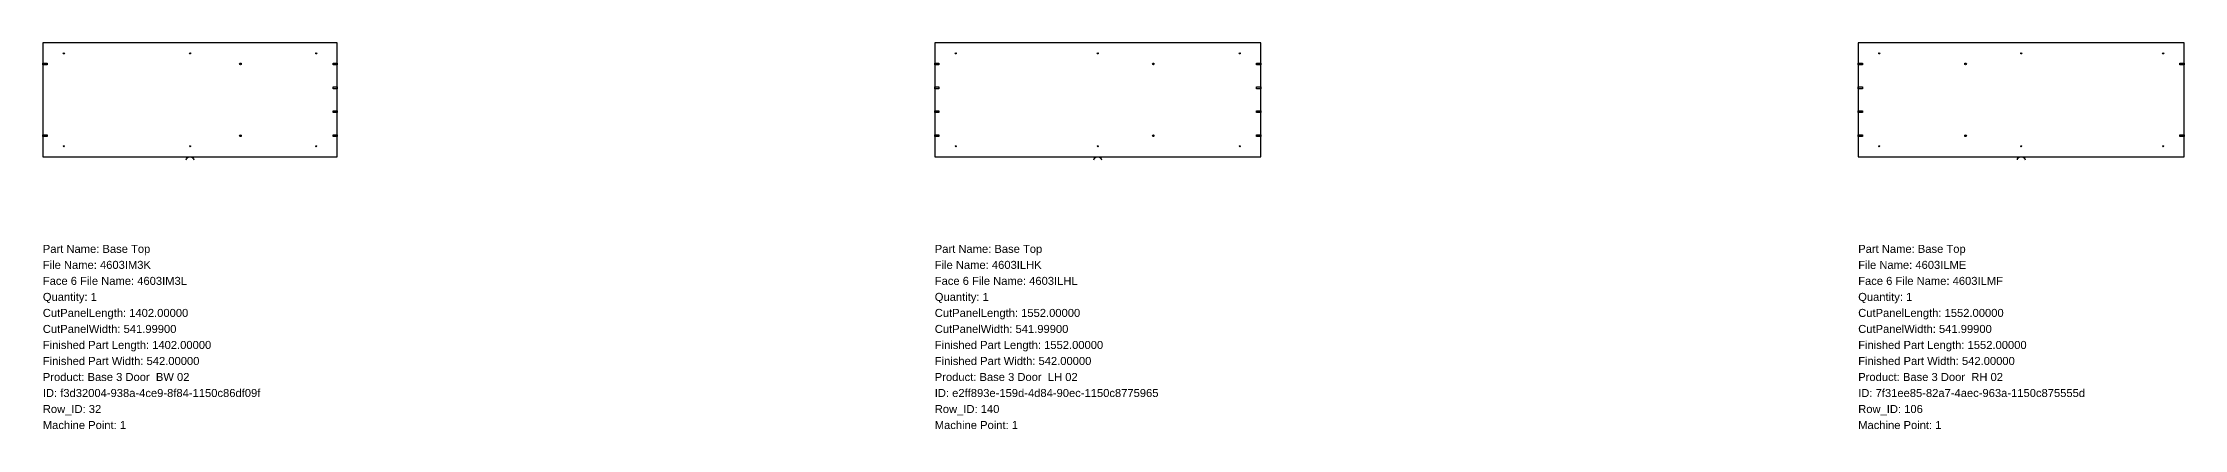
# Model space of a CAD drawing. Header units: inches. Extents: x 0 to 88487, y -1296 to 663.
# Drawn here: x 33134 to 43330, y -1296 to 542 of the extents above; entities that cross this region are included whole.
import ezdxf

# ---------------------------------------------------------------- set-up
doc = ezdxf.new("R2010")
doc.units = ezdxf.units.IN
doc.header["$MEASUREMENT"] = 0
for name, color, linetype in [('BORDER_Z19P0RT1001', 7, 'Continuous'), ('HBORE_Z9P5', 4, 'Continuous'), ('NESTTEXT', 1, 'Continuous'), ('VBORE_Z12P0', 3, 'Continuous'), ('VBORE_Z20P0', 3, 'Continuous')]:
    doc.layers.add(name, color=color, linetype=linetype)
doc.styles.get("Standard").update_dxf_attribs({"font": 'arial.ttf'})

msp = doc.modelspace()

# ---------------------------------------------------------------- linework, layer by layer
at = {"layer": 'BORDER_Z19P0RT1001', "color": 2}
for points in [[(33817.225, -15, -0.414213562), (33832.225, 0), (34536.4, 0), (34536.4, 541.999), (33134.4, 541.999), (33134.4, 0), (33838.575, 0, -0.414213562), (33853.575, -15)], [(38139.025, -15, -0.414213562), (38154.025, 0), (38933.2, 0), (38933.2, 541.999), (37381.2, 541.999), (37381.2, 0), (38160.375, 0, -0.414213562), (38175.375, -15)], [(42535.825, -15, -0.414213562), (42550.825, 0), (43330, 0), (43330, 541.999), (41778, 541.999), (41778, 0), (42557.175, 0, -0.414213562), (42572.175, -15)]]:
    msp.add_lwpolyline(points, format="xyb", dxfattribs=at)
at = {"layer": 'HBORE_Z9P5', "color": 4}
for points in [[(33134.4, 445.999), (33154.4, 445.999), (33154.4, 437.999), (33134.4, 437.999), (33134.4, 445.999)], [(34536.4, 437.999), (34516.4, 437.999), (34516.4, 445.999), (34536.4, 445.999), (34536.4, 437.999)], [(37381.2, 445.999), (37401.2, 445.999), (37401.2, 437.999), (37381.2, 437.999), (37381.2, 445.999)], [(38933.2, 437.999), (38913.2, 437.999), (38913.2, 445.999), (38933.2, 445.999), (38933.2, 437.999)], [(41778, 445.999), (41798, 445.999), (41798, 437.999), (41778, 437.999), (41778, 445.999)], [(43330, 437.999), (43310, 437.999), (43310, 445.999), (43330, 445.999), (43330, 437.999)], [(34536.4, 323.999), (34516.4, 323.999), (34516.4, 331.999), (34536.4, 331.999), (34536.4, 323.999)], [(37381.2, 331.999), (37401.2, 331.999), (37401.2, 323.999), (37381.2, 323.999), (37381.2, 331.999)], [(38933.2, 323.999), (38913.2, 323.999), (38913.2, 331.999), (38933.2, 331.999), (38933.2, 323.999)], [(41778, 331.999), (41798, 331.999), (41798, 323.999), (41778, 323.999), (41778, 331.999)], [(34536.4, 209.999), (34516.4, 209.999), (34516.4, 217.999), (34536.4, 217.999), (34536.4, 209.999)], [(37381.2, 217.999), (37401.2, 217.999), (37401.2, 209.999), (37381.2, 209.999), (37381.2, 217.999)], [(38933.2, 209.999), (38913.2, 209.999), (38913.2, 217.999), (38933.2, 217.999), (38933.2, 209.999)], [(41778, 217.999), (41798, 217.999), (41798, 209.999), (41778, 209.999), (41778, 217.999)], [(33134.4, 103.999), (33154.4, 103.999), (33154.4, 95.999), (33134.4, 95.999), (33134.4, 103.999)], [(34536.4, 95.999), (34516.4, 95.999), (34516.4, 103.999), (34536.4, 103.999), (34536.4, 95.999)], [(37381.2, 103.999), (37401.2, 103.999), (37401.2, 95.999), (37381.2, 95.999), (37381.2, 103.999)], [(38933.2, 95.999), (38913.2, 95.999), (38913.2, 103.999), (38933.2, 103.999), (38933.2, 95.999)], [(41778, 103.999), (41798, 103.999), (41798, 95.999), (41778, 95.999), (41778, 103.999)], [(43330, 95.999), (43310, 95.999), (43310, 103.999), (43330, 103.999), (43330, 95.999)]]:
    msp.add_lwpolyline(points, close=True, dxfattribs=at)
at = {"layer": 'VBORE_Z12P0', "color": 3}
for centre in [(34075.4, 441.999), (38422.2, 441.999), (42289, 441.999), (34075.4, 99.999), (38422.2, 99.999), (42289, 99.999)]:
    msp.add_circle(centre, 4, dxfattribs=at)
at = {"layer": 'VBORE_Z20P0', "color": 3}
for centre in [(33234.4, 491.999), (33835.4, 491.999), (34436.4, 491.999), (37481.2, 491.999), (38157.2, 491.999), (38833.2, 491.999), (41878, 491.999), (42554, 491.999), (43230, 491.999), (33234.4, 49.999), (33835.4, 49.999), (34436.4, 49.999), (37481.2, 49.999), (38157.2, 49.999), (38833.2, 49.999), (41878, 49.999), (42554, 49.999), (43230, 49.999)]:
    msp.add_circle(centre, 2.5, dxfattribs=at)

# ---------------------------------------------------------------- texts
at = {"layer": 'NESTTEXT', "color": 1}
for s, p in [('Part Name: Base Top', (33134.4, -457.2)), ('File Name: 4603IM3K', (33134.4, -533.4)), ('Part Name: Base Top', (37381.2, -457.2)), ('File Name: 4603ILHK', (37381.2, -533.4)), ('Part Name: Base Top', (41778, -457.2)), ('File Name: 4603ILME', (41778, -533.4)), ('Face 6 File Name: 4603IM3L', (33134.4, -609.6)), ('Face 6 File Name: 4603ILHL', (37381.2, -609.6)), ('Face 6 File Name: 4603ILMF', (41778, -609.6)), ('Quantity: 1', (33134.4, -685.8)), ('Quantity: 1', (37381.2, -685.8)), ('Quantity: 1', (41778, -685.8)), ('CutPanelLength: 1402.00000', (33134.4, -762)), ('CutPanelWidth: 541.99900', (33134.4, -838.2)), ('CutPanelLength: 1552.00000', (37381.2, -762)), ('CutPanelWidth: 541.99900', (37381.2, -838.2)), ('CutPanelLength: 1552.00000', (41778, -762)), ('CutPanelWidth: 541.99900', (41778, -838.2)), ('Finished Part Length: 1402.00000', (33134.4, -914.4)), ('Finished Part Length: 1552.00000', (37381.2, -914.4)), ('Finished Part Length: 1552.00000', (41778, -914.4)), ('Finished Part Width: 542.00000', (33134.4, -990.6)), ('Finished Part Width: 542.00000', (37381.2, -990.6)), ('Finished Part Width: 542.00000', (41778, -990.6)), ('Product: Base 3 Door  BW 02', (33134.4, -1066.8)), ('ID: f3d32004-938a-4ce9-8f84-1150c86df09f', (33134.4, -1143)), ('Product: Base 3 Door  LH 02', (37381.2, -1066.8)), ('ID: e2ff893e-159d-4d84-90ec-1150c8775965', (37381.2, -1143)), ('Product: Base 3 Door  RH 02', (41778, -1066.8)), ('ID: 7f31ee85-82a7-4aec-963a-1150c875555d', (41778, -1143)), ('Row_ID: 32', (33134.4, -1219.2)), ('Row_ID: 140', (37381.2, -1219.2)), ('Row_ID: 106', (41778, -1219.2)), ('Machine Point: 1', (33134.4, -1295.4)), ('Machine Point: 1', (37381.2, -1295.4)), ('Machine Point: 1', (41778, -1295.4))]:
    msp.add_text(s, height=38.1, dxfattribs=at).set_placement(p)

doc.saveas('drawing.dxf')
